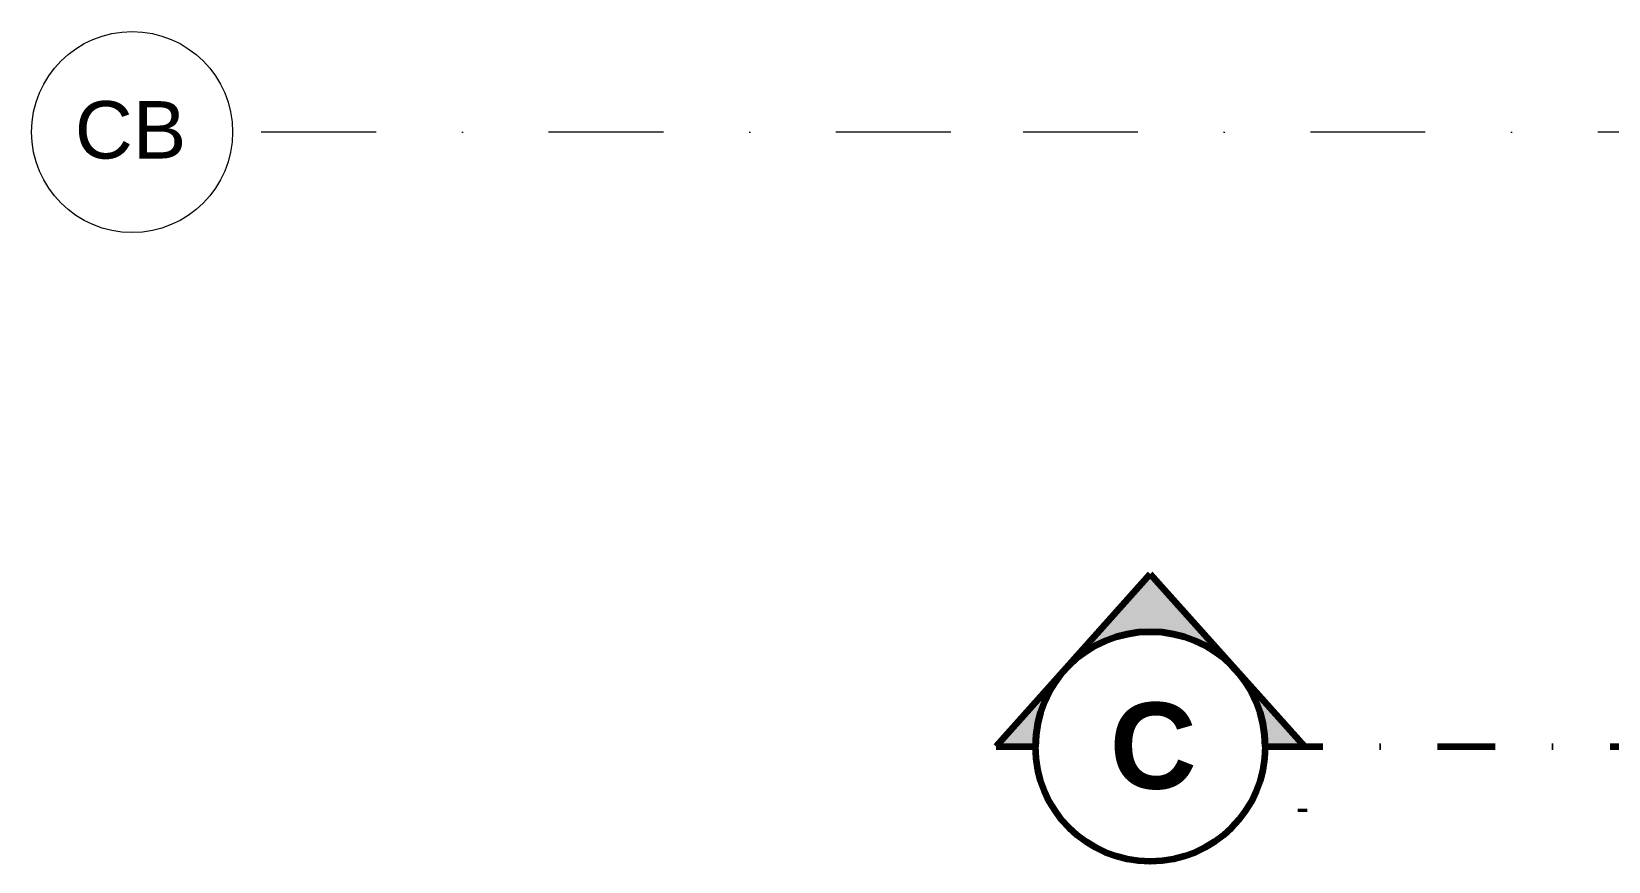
# Model space of a CAD drawing. Header units: millimetres. Extents: x -48130 to -1543, y -7799 to 13735.
# Drawn here: x -48130 to -45386, y -1872 to -427 of the extents above; entities that cross this region are included whole.
import ezdxf

# ---------------------------------------------------------------- set-up
doc = ezdxf.new("R2010")
doc.units = ezdxf.units.MM
doc.linetypes.add('HA_DashDot_10mm-S3mm', pattern=[500, 200, -150, 0, -150])
doc.linetypes.add('HA_DashDot_6mm-S2mm', pattern=[300, 100, -100, 0, -100])
for name, color, linetype, lineweight in [('G-____-____-SYMB', 9, 'Continuous', 5), ('S-GRID-____-IDEN', 9, 'Continuous', 9), ('S-GRID-____-OTLN', 9, 'Continuous', 5)]:
    doc.layers.add(name, color=color, linetype=linetype, lineweight=lineweight)
doc.styles.add('Arial', font='arial.ttf', dxfattribs={"height": 100})
doc.styles.add('Arial_3', font='arial.ttf', dxfattribs={"height": 50})
doc.styles.add('Arial_B_1', font='arialbd.ttf', dxfattribs={"height": 150})

# ---------------------------------------------------------------- blocks, each defined once
blk = doc.blocks.new('Grid - Radius 3_5mm-353793-DPS_2NP-C')
at = {"layer": 'S-GRID-____-IDEN'}
blk.add_circle((0, 0), 3.5, dxfattribs=at)
blk = doc.blocks.new('Section - With Sheet Number-366786-DPS_2NP-C')
at = {"layer": 'G-____-____-SYMB'}
h = blk.add_hatch(color=256, dxfattribs=at)
edge = h.paths.add_edge_path()
edge.add_line((1.367, 0), (0, 0))
edge.add_arc((-4, 0), 4, 0, 180)
edge.add_line((-8, 0), (-9.367, 0))
edge.add_line((-9.367, 0), (-4, 6))
edge.add_line((-4, 6), (1.367, 0))
at = {"layer": 'G-____-____-SYMB', "lineweight": 100}
for p, q in [((-4, 6), (-9.367, 0)), ((1.367, 0), (-4, 6)), ((-9.367, 0), (-8, 0)), ((0, 0), (1.367, 0))]:
    blk.add_line(p, q, dxfattribs=at)
blk.add_circle((-4, 0), 4, dxfattribs=at)
blk.add_arc((-4, 0), 4, 0, 180, dxfattribs=at)

msp = doc.modelspace()

# ---------------------------------------------------------------- linework, layer by layer
at = {"layer": 'G-____-____-SYMB', "linetype": 'HA_DashDot_6mm-S2mm', "lineweight": 100}
msp.add_line((-45983, -1671.8), (-44831.7, -1671.8), dxfattribs=at)
at = {"layer": 'S-GRID-____-OTLN', "linetype": 'HA_DashDot_10mm-S3mm', "lineweight": 9}
for p, q in [((-46530.3, -601.8), (-47780.3, -601.8)), ((-22199.7, -601.8), (-46530.3, -601.8))]:
    msp.add_line(p, q, dxfattribs=at)

# ---------------------------------------------------------------- block references
at = {"layer": 'G-____-____-SYMB', "lineweight": 100, "xscale": 49.99999999999998, "yscale": 49.99999999999998, "zscale": 49.99999999999998}
msp.add_blockref('Section - With Sheet Number-366786-DPS_2NP-C', (-45983, -1671.8), dxfattribs=at)
at = {"layer": 'S-GRID-____-IDEN', "xscale": 49.99999999999998, "yscale": 49.99999999999998, "zscale": 49.99999999999998, "rotation": 90}
msp.add_blockref('Grid - Radius 3_5mm-353793-DPS_2NP-C', (-47955.3, -601.8), dxfattribs=at)

# ---------------------------------------------------------------- texts
at = {"layer": 'G-____-____-SYMB', "attachment_point": 1}
for s, insert, char_height, width, style in [('\\fArial|b1|i0|c0|p34|;C', (-46253.7, -1595.2), 150, 184.388, 'Arial_B_1'), ('-', (-45929.6, -1752.2), 50, 28.059, 'Arial_3')]:
    msp.add_mtext(s, dxfattribs=dict(at, insert=insert, char_height=char_height, width=width, style=style))
at = {"layer": 'S-GRID-____-IDEN', "lineweight": 5, "insert": (-48055, -547.9), "char_height": 100, "width": 240.506, "attachment_point": 1, "style": 'Arial'}
msp.add_mtext('CB', dxfattribs=at)

doc.saveas('drawing.dxf')
